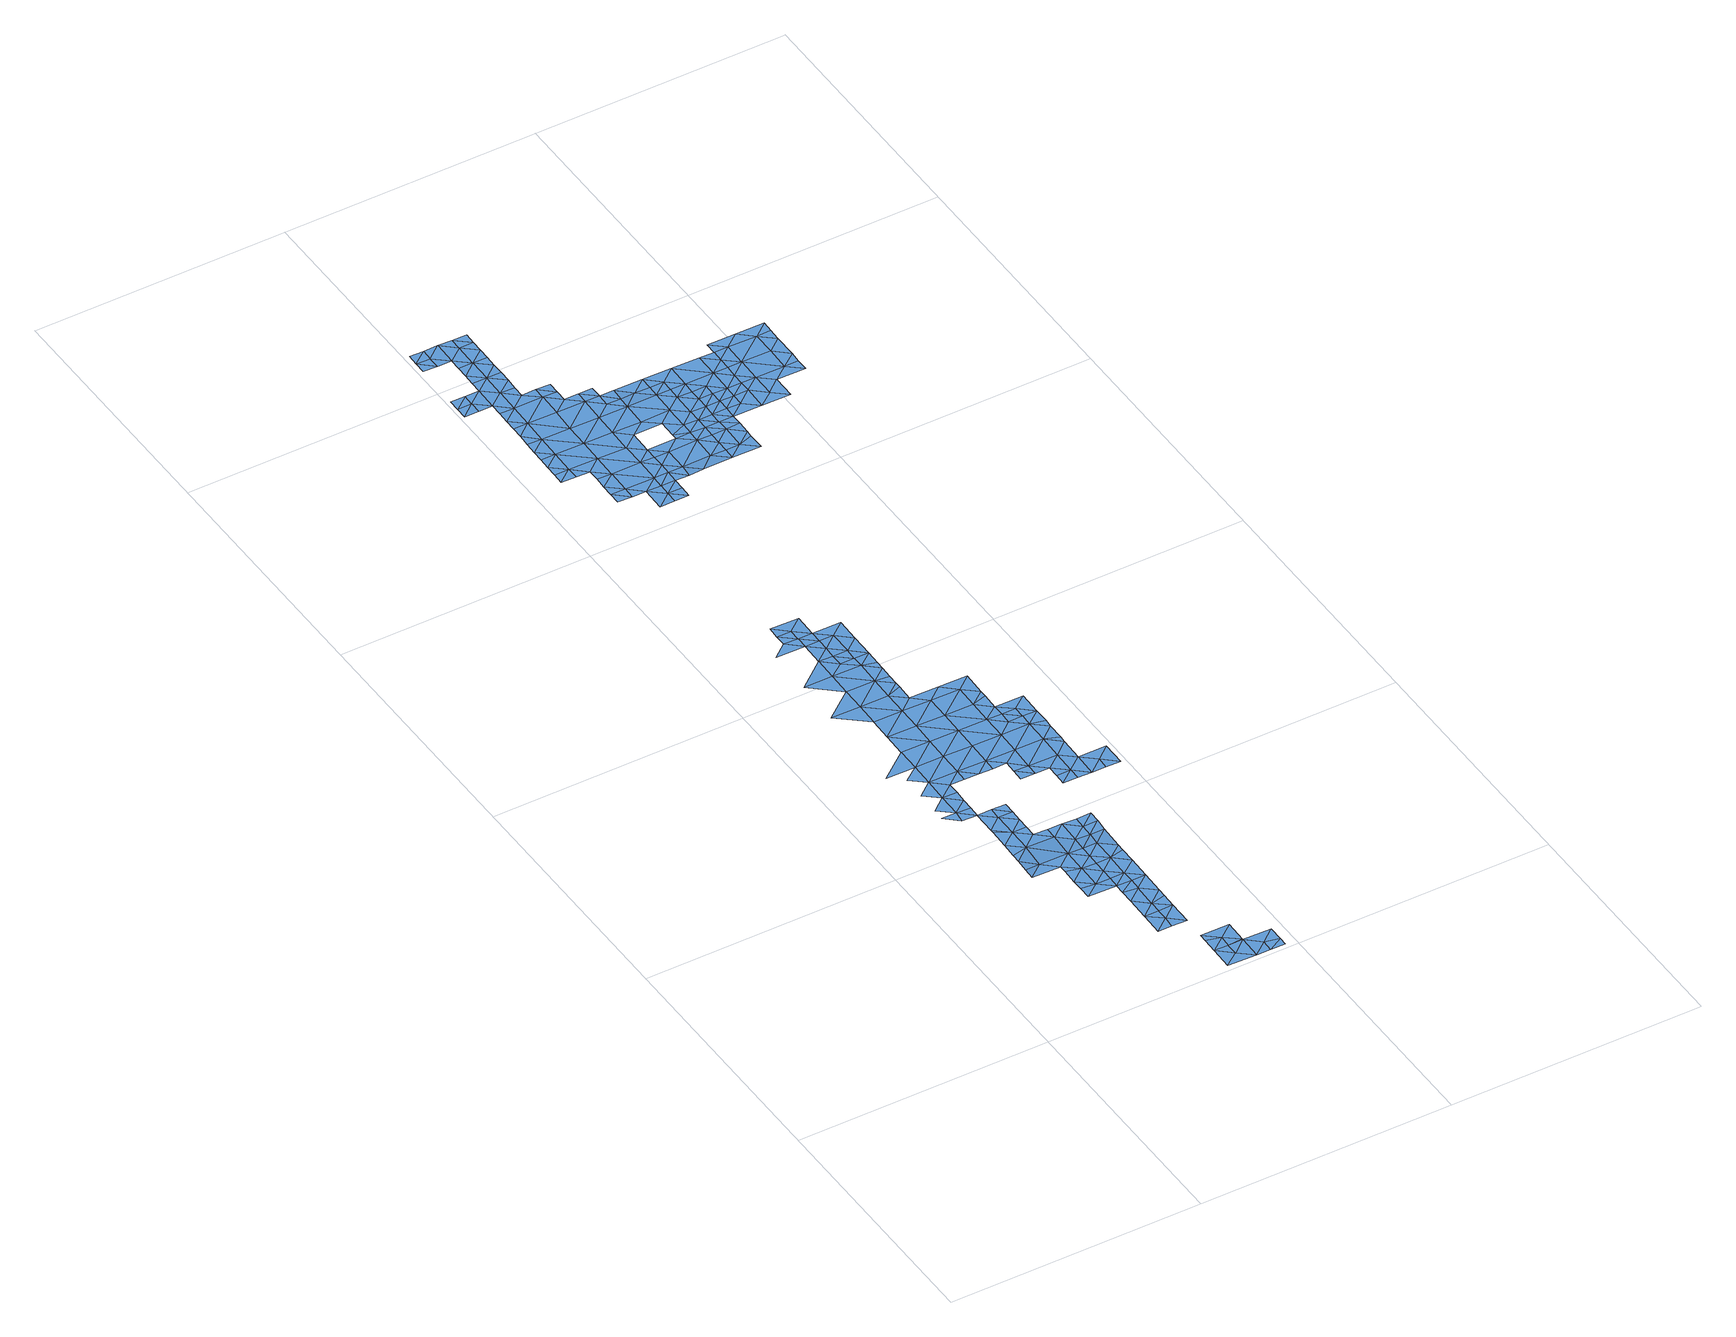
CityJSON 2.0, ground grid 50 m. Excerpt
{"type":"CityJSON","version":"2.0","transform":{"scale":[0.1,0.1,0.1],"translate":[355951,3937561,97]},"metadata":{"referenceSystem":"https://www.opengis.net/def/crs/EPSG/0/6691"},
"CityObjects":{
"waterbody1":{"type":"WaterBody","attributes":{"name":"9","class":"1140","function":"1","WaterBodyRiverFloodingRiskAttribute.description":"5","WaterBodyRiverFloodingRiskAttribute.rankOrg":"2","WaterBodyRiverFloodingRiskAttribute.adminType":"2","WaterBodyRiverFloodingRiskAttribute.scale":"L1"},"geometry":[{"type":"MultiSurface","lod":"1","boundaries":[[[0,1,2]],[[1,3,4]],[[0,5,1]],[[3,6,7]],[[8,9,1]],[[8,1,5]],[[3,1,9]],[[9,10,3]],[[11,6,3]],[[10,11,3]],[[12,6,13]],[[14,15,13]],[[16,13,6]],[[17,6,11]],[[17,16,6]],[[18,14,13]],[[17,11,19]],[[18,20,14]],[[21,22,23]],[[19,24,17]],[[13,16,18]],[[22,21,25]],[[26,27,20]],[[27,21,23]],[[20,18,26]],[[23,20,27]],[[28,25,29]],[[17,24,30]],[[31,28,29]],[[32,30,24]],[[33,25,21]],[[16,17,34]],[[34,17,30]],[[18,35,26]],[[25,33,29]],[[18,16,35]],[[21,27,36]],[[37,38,39]],[[32,40,30]],[[33,21,36]],[[16,34,35]],[[31,29,41]],[[42,37,39]],[[41,43,31]],[[40,44,30]],[[43,45,31]],[[46,34,30]],[[47,48,49]],[[36,27,50]],[[47,51,40]],[[52,29,33]],[[39,31,45]],[[26,35,53]],[[41,29,52]],[[27,26,54]],[[55,42,39]],[[36,56,33]],[[47,49,51]],[[54,26,53]],[[51,44,40]],[[36,50,57]],[[39,45,55]],[[50,27,54]],[[36,57,56]],[[58,41,52]],[[56,59,33]],[[60,52,33]],[[49,61,51]],[[42,55,62]],[[46,30,44]],[[35,34,46]],[[35,63,53]],[[60,33,59]],[[64,52,60]],[[65,66,67]],[[63,35,46]],[[66,61,68]],[[69,54,53]],[[58,52,70]],[[51,71,44]],[[68,67,66]],[[52,64,70]],[[50,54,72]],[[73,71,51]],[[51,61,73]],[[74,53,63]],[[69,72,54]],[[44,75,46]],[[76,63,46]],[[61,66,73]],[[65,77,66]],[[71,75,44]],[[53,74,69]],[[75,76,46]],[[77,78,66]],[[79,80,63]],[[63,80,74]],[[63,76,79]],[[73,66,78]],[[81,69,74]],[[80,82,74]],[[73,83,71]],[[73,78,83]],[[84,76,75]],[[81,74,82]],[[78,77,85]],[[72,69,86]],[[71,87,75]],[[77,88,85]],[[89,71,83]],[[87,71,89]],[[86,69,81]],[[90,84,75]],[[85,91,78]],[[88,92,85]],[[93,75,87]],[[94,95,96]],[[90,75,93]],[[92,91,85]],[[94,97,95]],[[98,96,95]],[[97,99,95]],[[99,100,95]],[[95,101,98]],[[100,101,95]],[[102,103,104]],[[103,102,105]],[[102,106,105]],[[105,106,107]],[[106,108,107]],[[108,109,107]],[[110,107,109]],[[111,112,113]],[[113,112,114]],[[109,111,113]],[[110,109,113]],[[114,115,113]],[[116,110,113]],[[117,118,119]],[[118,115,120]],[[116,113,115]],[[120,119,118]],[[116,115,118]],[[117,121,118]],[[122,110,116]],[[123,116,118]],[[121,123,118]],[[117,124,121]],[[125,122,116]],[[126,125,116]],[[116,123,126]],[[122,125,127]]]}]},
"waterbody2":{"type":"WaterBody","attributes":{"name":"9","class":"1140","function":"1","WaterBodyRiverFloodingRiskAttribute.description":"5","WaterBodyRiverFloodingRiskAttribute.rankOrg":"3","WaterBodyRiverFloodingRiskAttribute.adminType":"2","WaterBodyRiverFloodingRiskAttribute.scale":"L1"},"geometry":[{"type":"MultiSurface","lod":"1","boundaries":[[[128,129,130]],[[129,128,131]],[[131,128,132]],[[133,128,134]],[[130,134,128]],[[133,132,128]]]}]},
"waterbody3":{"type":"WaterBody","attributes":{"name":"9","class":"1140","function":"1","WaterBodyRiverFloodingRiskAttribute.description":"5","WaterBodyRiverFloodingRiskAttribute.rankOrg":"2","WaterBodyRiverFloodingRiskAttribute.adminType":"2","WaterBodyRiverFloodingRiskAttribute.scale":"L1"},"geometry":[{"type":"MultiSurface","lod":"1","boundaries":[[[135,136,137]],[[138,136,135]],[[139,140,135]],[[140,138,135]],[[137,139,135]]]}]},
"waterbody4":{"type":"WaterBody","attributes":{"name":"9","class":"1140","function":"1","WaterBodyRiverFloodingRiskAttribute.description":"5","WaterBodyRiverFloodingRiskAttribute.rankOrg":"2","WaterBodyRiverFloodingRiskAttribute.adminType":"2","WaterBodyRiverFloodingRiskAttribute.scale":"L1"},"geometry":[{"type":"MultiSurface","lod":"1","boundaries":[[[141,132,133]],[[142,132,141]],[[143,144,141]],[[145,141,144]],[[143,141,134]],[[146,147,145]],[[148,147,146]],[[147,142,145]],[[133,134,141]],[[145,142,141]],[[144,149,145]],[[149,146,145]]]}]},
"waterbody5":{"type":"WaterBody","attributes":{"name":"9","class":"1140","function":"1","WaterBodyRiverFloodingRiskAttribute.description":"5","WaterBodyRiverFloodingRiskAttribute.rankOrg":"2","WaterBodyRiverFloodingRiskAttribute.adminType":"2","WaterBodyRiverFloodingRiskAttribute.scale":"L1"},"geometry":[{"type":"MultiSurface","lod":"1","boundaries":[[[150,151,152]],[[153,151,150]],[[154,151,153]],[[154,155,151]],[[154,156,155]],[[157,153,150]],[[158,150,152]],[[159,160,161]],[[160,162,161]],[[162,160,163]],[[164,163,160]],[[155,5,151]],[[165,166,167]],[[5,152,151]],[[160,159,168]],[[162,163,169]],[[160,148,164]],[[170,171,167]],[[160,168,148]],[[172,161,162]],[[169,170,162]],[[167,162,170]],[[162,167,173]],[[173,167,174]],[[167,175,174]],[[166,175,167]],[[166,176,175]],[[173,172,162]],[[174,175,177]],[[178,175,179]],[[175,178,177]],[[174,180,173]],[[174,181,180]],[[177,181,174]],[[150,158,179]],[[175,150,179]],[[176,150,175]],[[182,183,166]],[[157,150,176]],[[184,185,186]],[[182,166,165]],[[185,187,186]],[[187,188,189]],[[188,187,185]],[[171,165,167]],[[165,188,185]],[[165,185,182]],[[184,182,185]],[[183,176,166]]]}]},
"waterbody6":{"type":"WaterBody","attributes":{"name":"9","class":"1140","function":"1","WaterBodyRiverFloodingRiskAttribute.description":"5","WaterBodyRiverFloodingRiskAttribute.rankOrg":"1","WaterBodyRiverFloodingRiskAttribute.adminType":"2","WaterBodyRiverFloodingRiskAttribute.scale":"L1"},"geometry":[{"type":"MultiSurface","lod":"1","boundaries":[[[190,140,139]],[[191,192,193]],[[194,192,191]],[[192,194,138]],[[192,138,140]],[[140,190,192]],[[192,190,193]]]}]},
"waterbody7":{"type":"WaterBody","attributes":{"name":"9","class":"1140","function":"1","WaterBodyRiverFloodingRiskAttribute.description":"5","WaterBodyRiverFloodingRiskAttribute.rankOrg":"1","WaterBodyRiverFloodingRiskAttribute.adminType":"2","WaterBodyRiverFloodingRiskAttribute.scale":"L1"},"geometry":[{"type":"MultiSurface","lod":"1","boundaries":[[[171,170,195]],[[171,188,165]],[[188,171,195]],[[189,188,195]],[[195,196,189]],[[197,195,170]],[[198,197,199]],[[197,196,195]],[[169,163,197]],[[170,169,197]],[[197,198,196]],[[200,148,146]],[[200,199,197]],[[200,149,199]],[[146,149,200]],[[164,148,200]],[[163,164,200]],[[163,200,197]]]}]},
"waterbody8":{"type":"WaterBody","attributes":{"name":"9","class":"1140","function":"1","WaterBodyRiverFloodingRiskAttribute.description":"5","WaterBodyRiverFloodingRiskAttribute.rankOrg":"1","WaterBodyRiverFloodingRiskAttribute.adminType":"2","WaterBodyRiverFloodingRiskAttribute.scale":"L1"},"geometry":[{"type":"MultiSurface","lod":"1","boundaries":[[[201,202,203]],[[202,204,203]],[[202,201,205]],[[137,201,203]],[[137,203,139]],[[204,139,203]]]}]},
"waterbody9":{"type":"WaterBody","attributes":{"name":"9","class":"1140","function":"1","WaterBodyRiverFloodingRiskAttribute.description":"5","WaterBodyRiverFloodingRiskAttribute.rankOrg":"1","WaterBodyRiverFloodingRiskAttribute.adminType":"2","WaterBodyRiverFloodingRiskAttribute.scale":"L1"},"geometry":[{"type":"MultiSurface","lod":"1","boundaries":[[[42,62,206]],[[207,208,206]],[[62,209,206]],[[209,207,206]],[[42,206,208]],[[208,37,42]]]}]},
"waterbody10":{"type":"WaterBody","attributes":{"name":"9","class":"1140","function":"1","WaterBodyRiverFloodingRiskAttribute.description":"5","WaterBodyRiverFloodingRiskAttribute.rankOrg":"1","WaterBodyRiverFloodingRiskAttribute.adminType":"2","WaterBodyRiverFloodingRiskAttribute.scale":"L1"},"geometry":[{"type":"MultiSurface","lod":"1","boundaries":[[[210,211,62]],[[58,70,212]],[[43,58,212]],[[55,45,210]],[[43,41,58]],[[45,43,212]],[[45,212,210]],[[210,212,213]],[[70,213,212]],[[210,213,211]],[[55,210,62]]]}]},
"waterbody11":{"type":"WaterBody","attributes":{"name":"9","class":"1140","function":"1","WaterBodyRiverFloodingRiskAttribute.description":"5","WaterBodyRiverFloodingRiskAttribute.rankOrg":"1","WaterBodyRiverFloodingRiskAttribute.adminType":"2","WaterBodyRiverFloodingRiskAttribute.scale":"L1"},"geometry":[{"type":"MultiSurface","lod":"1","boundaries":[[[84,90,214]],[[90,215,214]],[[214,215,80]],[[84,79,76]],[[79,214,80]],[[79,84,214]]]}]},
"waterbody12":{"type":"WaterBody","attributes":{"name":"9","class":"1140","function":"1","WaterBodyRiverFloodingRiskAttribute.description":"5","WaterBodyRiverFloodingRiskAttribute.rankOrg":"1","WaterBodyRiverFloodingRiskAttribute.adminType":"2","WaterBodyRiverFloodingRiskAttribute.scale":"L1"},"geometry":[{"type":"MultiSurface","lod":"1","boundaries":[[[216,217,218]],[[114,112,216]],[[219,220,221]],[[221,220,222]],[[223,224,225]],[[226,222,227]],[[228,229,227]],[[230,231,223]],[[101,232,98]],[[233,234,235]],[[108,106,236]],[[237,236,106]],[[102,237,106]],[[102,104,237]],[[104,103,235]],[[104,235,238]],[[239,238,235]],[[237,104,238]],[[108,236,109]],[[111,109,236]],[[236,112,111]],[[237,240,241]],[[242,240,237]],[[242,243,240]],[[115,114,216]],[[120,115,216]],[[120,216,218]],[[120,218,119]],[[243,242,244]],[[245,244,242]],[[246,244,245]],[[246,247,244]],[[248,247,246]],[[112,217,216]],[[249,248,246]],[[250,248,249]],[[250,251,248]],[[252,253,254]],[[241,217,112]],[[236,237,241]],[[255,256,247]],[[242,237,238]],[[257,243,244]],[[245,242,238]],[[258,246,245]],[[259,260,261]],[[262,263,264]],[[238,239,245]],[[264,265,262]],[[265,264,266]],[[267,240,243]],[[244,247,257]],[[248,268,247]],[[98,232,268]],[[235,269,239]],[[270,265,266]],[[270,266,271]],[[272,273,274]],[[273,271,274]],[[275,276,277]],[[274,271,266]],[[278,275,277]],[[276,272,277]],[[274,279,272]],[[280,279,281]],[[280,229,282]],[[268,255,247]],[[232,255,268]],[[256,257,247]],[[283,284,267]],[[283,285,284]],[[286,274,266]],[[287,285,283]],[[288,285,289]],[[285,288,284]],[[290,291,260]],[[291,249,260]],[[288,217,284]],[[241,284,217]],[[241,267,284]],[[241,240,267]],[[234,292,286]],[[103,233,235]],[[103,293,233]],[[294,292,295]],[[292,294,286]],[[294,296,286]],[[297,261,258]],[[260,258,261]],[[260,246,258]],[[258,263,297]],[[263,258,264]],[[258,245,264]],[[239,264,245]],[[264,239,266]],[[269,266,239]],[[266,269,286]],[[220,225,222]],[[224,222,225]],[[224,227,222]],[[251,298,248]],[[251,254,298]],[[254,253,298]],[[260,249,246]],[[298,268,248]],[[96,268,298]],[[227,224,228]],[[299,224,223]],[[300,278,301]],[[231,299,223]],[[299,231,302]],[[303,231,230]],[[259,290,260]],[[223,225,230]],[[282,304,280]],[[280,304,279]],[[304,272,279]],[[272,304,277]],[[304,301,277]],[[301,278,277]],[[286,269,234]],[[234,269,235]],[[96,98,268]],[[296,274,286]],[[279,274,296]],[[279,296,305]],[[305,281,279]],[[306,280,281]],[[227,229,280]],[[221,222,226]],[[307,226,227]],[[307,227,308]],[[308,227,280]],[[306,308,280]],[[236,241,112]],[[253,96,298]]]}]},
"waterbody13":{"type":"WaterBody","attributes":{"name":"9","class":"1140","function":"1","WaterBodyRiverFloodingRiskAttribute.description":"5","WaterBodyRiverFloodingRiskAttribute.rankOrg":"2","WaterBodyRiverFloodingRiskAttribute.adminType":"2","WaterBodyRiverFloodingRiskAttribute.scale":"L1"},"geometry":[{"type":"MultiSurface","lod":"1","boundaries":[[[309,310,311]],[[312,309,311]],[[101,313,232]],[[232,313,312]],[[287,314,315]],[[232,312,255]],[[316,289,315]],[[257,256,314]],[[317,315,311]],[[256,255,314]],[[312,314,255]],[[313,309,312]],[[314,312,315]],[[289,285,315]],[[317,316,315]],[[311,318,317]],[[315,312,311]],[[285,287,315]],[[287,257,314]],[[310,318,311]]]}]},
"waterbody14":{"type":"WaterBody","attributes":{"name":"9","class":"1140","function":"1","WaterBodyRiverFloodingRiskAttribute.description":"5","WaterBodyRiverFloodingRiskAttribute.rankOrg":"1","WaterBodyRiverFloodingRiskAttribute.adminType":"2","WaterBodyRiverFloodingRiskAttribute.scale":"L1"},"geometry":[{"type":"MultiSurface","lod":"1","boundaries":[[[319,317,318]],[[319,320,317]],[[319,321,320]],[[319,322,321]],[[319,310,323]],[[324,289,320]],[[316,320,289]],[[324,320,325]],[[325,320,321]],[[316,317,320]],[[323,322,319]],[[318,310,319]],[[325,326,324]]]}]},
"waterbody15":{"type":"WaterBody","attributes":{"name":"9","class":"1140","function":"1","WaterBodyRiverFloodingRiskAttribute.description":"5","WaterBodyRiverFloodingRiskAttribute.rankOrg":"2","WaterBodyRiverFloodingRiskAttribute.adminType":"2","WaterBodyRiverFloodingRiskAttribute.scale":"L1"},"geometry":[{"type":"MultiSurface","lod":"1","boundaries":[[[217,288,218]],[[288,289,324]],[[327,326,328]],[[218,288,327]],[[119,218,327]],[[328,119,327]],[[324,326,327]],[[288,324,327]]]}]},
"waterbody16":{"type":"WaterBody","attributes":{"name":"9","class":"1140","function":"1","WaterBodyRiverFloodingRiskAttribute.description":"5","WaterBodyRiverFloodingRiskAttribute.rankOrg":"1","WaterBodyRiverFloodingRiskAttribute.adminType":"2","WaterBodyRiverFloodingRiskAttribute.scale":"L1"},"geometry":[{"type":"MultiSurface","lod":"1","boundaries":[[[124,329,330]],[[121,124,330]],[[126,123,331]],[[123,330,331]],[[330,332,331]],[[331,332,333]],[[334,331,333]],[[335,331,334]],[[125,331,335]],[[125,335,127]],[[336,334,337]],[[338,329,339]],[[329,338,330]],[[338,332,330]],[[332,340,333]],[[333,337,334]],[[117,328,341]],[[342,124,341]],[[342,329,124]],[[342,339,329]],[[338,343,332]],[[344,332,343]],[[117,119,328]],[[332,344,340]],[[333,340,337]],[[117,341,124]],[[330,123,121]],[[331,125,126]],[[334,345,335]],[[127,335,346]],[[345,346,335]],[[334,347,345]],[[334,336,347]],[[341,326,342]],[[341,328,326]]]}]}
},
"vertices":[
[175,570,13],[178,593,13],[149,593,13],[178,639,13],[150,616,13],[205,569,13],[179,685,14],[150,662,13],[206,592,13],[206,615,13],[207,638,13],[207,661,13],[151,709,14],[180,731,14],[180,777,14],[123,732,14],[236,730,14],[236,684,14],[237,777,14],[235,661,13],[181,824,14],[183,916,14],[126,917,14],[182,870,14],[264,661,13],[183,962,14],[238,823,14],[239,869,14],[128,1009,14],[184,1009,14],[292,683,14],[185,1055,14],[292,660,13],[240,961,14],[293,729,14],[294,776,14],[239,915,14],[158,1125,14],[129,1102,14],[186,1101,14],[320,660,13],[213,1031,14],[186,1124,14],[213,1054,14],[349,682,14],[214,1077,14],[350,728,14],[320,637,12],[319,613,12],[348,613,12],[267,892,14],[348,636,12],[241,1008,14],[295,822,14],[295,868,14],[214,1101,14],[268,938,14],[268,925,14],[241,1031,14],[268,958,14],[269,984,14],[376,612,12],[214,1124,14],[350,775,14],[269,1001,14],[404,566,12],[404,589,12],[375,566,12],[376,589,12],[352,867,14],[270,1030,14],[406,681,14],[324,891,14],[405,635,12],[351,821,14],[406,728,14],[378,751,14],[432,565,12],[433,612,12],[379,774,14],[379,797,14],[380,844,14],[380,829,14],[434,658,13],[407,751,14],[461,588,12],[381,890,14],[434,704,14],[460,565,12],[434,671,13],[435,750,14],[489,611,12],[489,564,12],[435,720,14],[164,1540,18],[193,1563,18],[165,1587,18],[193,1540,18],[194,1586,18],[221,1540,18],[222,1563,18],[222,1586,18],[254,1816,20],[226,1840,21],[226,1817,20],[254,1840,21],[282,1816,21],[311,1839,21],[311,1815,21],[339,1815,21],[368,1838,21],[339,1792,21],[338,1769,21],[367,1791,21],[366,1768,21],[395,1768,21],[423,1791,21],[422,1721,21],[423,1744,21],[394,1722,21],[394,1745,21],[451,1744,21],[424,1837,21],[451,1767,21],[451,1721,21],[452,1813,21],[452,1790,21],[453,1836,21],
[341,174,9],[339,151,9],[369,150,9],[312,151,9],[313,197,9],[341,197,9],[369,197,9],
[395,34,9],[366,12,9],[423,11,9],[367,58,9],[424,57,9],[395,57,9],
[341,220,9],[314,244,9],[370,227,9],[370,243,9],[342,266,9],[343,289,9],[314,270,9],[314,290,9],[371,289,9],
[233,499,13],[233,545,13],[205,523,13],[261,522,13],[262,545,13],[234,569,13],[262,568,13],[261,499,13],[205,516,13],[258,317,9],[286,313,9],[258,337,9],[287,360,9],[315,336,9],[315,313,9],[316,429,11],[289,452,12],[288,406,9],[258,291,9],[315,359,9],[316,382,9],[316,405,9],[259,368,9],[259,383,9],[231,407,9],[232,453,13],[261,476,13],[203,430,12],[203,448,12],[204,477,13],[202,384,9],[203,406,10],[317,475,12],[289,475,12],[346,474,12],[345,451,12],[374,474,12],[374,451,12],[345,428,11],[373,428,11],
[424,59,9],[368,104,9],[396,81,9],[425,103,9],[368,89,9],
[344,405,9],[372,381,9],[344,359,9],[372,366,9],[372,335,9],[343,313,9],
[451,10,9],[480,26,9],[452,33,9],[480,56,9],[480,10,9],
[186,1147,14],[159,1171,14],[158,1148,14],[215,1170,14],
[242,1100,14],[271,1123,14],[242,1054,14],[270,1076,14],
[407,774,14],[436,796,14],
[366,1745,21],[337,1723,21],[366,1722,21],[117,2096,21],[88,2096,21],[116,2073,21],[88,2073,21],[31,2074,21],[59,2051,21],[60,2097,21],[116,2050,21],[87,2027,21],[59,2028,21],[59,2004,21],[32,2097,21],[3,2075,21],[222,1609,19],[198,1864,21],[170,1864,21],[198,1840,21],[310,1792,21],[254,1793,19],[197,1794,19],[140,1795,19],[253,1747,19],[309,1746,21],[196,1748,19],[224,1724,19],[195,1702,19],[140,1749,19],[139,1703,19],[195,1656,19],[138,1656,19],[110,1680,19],[110,1657,19],[109,1634,19],[109,1588,18],[137,1587,18],[109,1611,19],[223,1632,19],[223,1655,19],[223,1678,19],[83,1750,19],[54,1704,19],[82,1704,19],[54,1727,19],[55,1797,19],[55,1773,19],[84,1796,19],[56,1820,20],[84,1842,21],[281,1724,20],[194,1609,19],[141,1841,21],[56,1843,21],[56,1866,21],[57,1912,21],[57,1889,21],[85,1888,21],[1,1913,21],[29,1913,21],[29,1936,21],[1,1936,21],[86,1935,21],[87,1981,21],[115,1957,21],[58,1981,21],[280,1688,20],[309,1700,21],[308,1677,21],[142,1888,21],[280,1677,20],[337,1699,21],[337,1676,21],[53,1681,19],[82,1681,19],[170,1887,21],[226,1863,21],[142,1911,21],[170,1910,21],[114,1911,21],[55,1750,19],[137,1610,19],[31,2051,21],[1,1959,21],[30,1959,21],[3,2052,21],[4,2098,21],[58,1958,21],[114,1934,21],[115,1980,21],[116,2027,21],[115,2004,21],
[279,1585,19],[335,1584,21],[307,1608,21],[251,1608,19],[250,1585,18],[251,1655,19],[308,1654,21],[336,1653,21],[336,1630,21],[336,1607,21],
[364,1607,21],[365,1653,21],[393,1629,21],[392,1616,21],[392,1583,21],[365,1676,21],[393,1655,21],[393,1675,21],
[365,1699,21],[394,1699,21],
[479,1697,21],[479,1743,21],[480,1790,21],[536,1743,21],[537,1789,21],[537,1835,21],[481,1836,21],[566,1836,21],[565,1811,21],[507,1720,21],[507,1674,21],[565,1765,21],[422,1698,21],[450,1675,21],[564,1719,21],[564,1743,21],[510,1859,21],[453,1859,21],[566,1858,21]
]}
